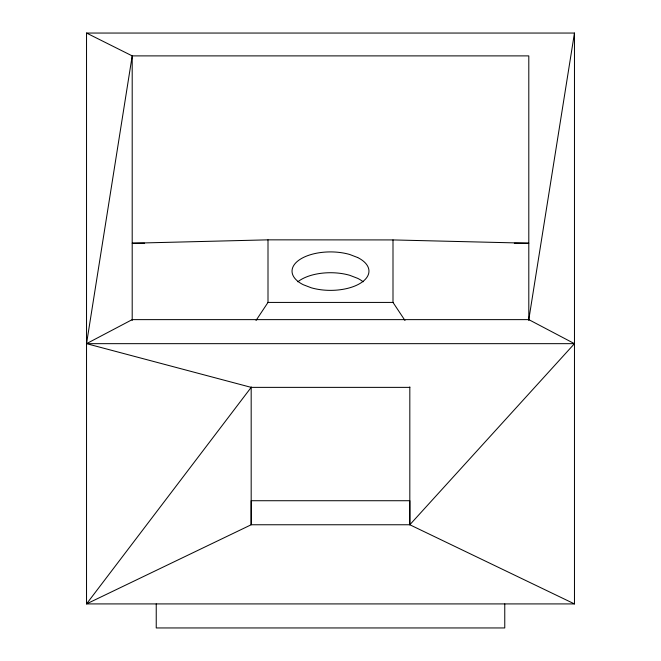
<?xml version="1.0" encoding="UTF-8"?>
<svg xmlns="http://www.w3.org/2000/svg" width="661" height="661" viewBox="0 0 661 661"><rect width="100%" height="100%" fill="white"/><g stroke="black" fill="none" stroke-linecap="round" stroke-linejoin="round"><path stroke-width="0.99" d="M574.467 603.914L409.82 524.76L409.82 500.724L251.18 500.724L251.18 524.76L86.533 603.914L86.533 33.05L574.467 33.05L574.467 603.914L86.533 603.914L251.18 387.371L409.82 387.371M251.18 386.916L251.18 524.76L409.82 524.76L574.467 343.662L528.8 319.627L574.467 33.05M256.022 320.469L268.002 302.424L268.002 239.844L392.998 239.926L528.8 243.223L514.341 243.223M268.002 239.844L132.2 243.223L144.594 243.223M268.002 302.424L392.998 302.424L404.978 320.469M528.8 319.627L132.2 319.627L86.533 343.662L132.2 55.888L86.533 33.05M574.467 343.662L86.533 343.662L251.18 387.371M528.8 320.494L528.8 55.888L132.2 55.888L132.2 320.494M504.764 603.914L504.764 627.95L156.236 627.95L156.236 603.914M409.82 386.916L409.82 524.76M392.998 239.926L392.998 302.424M297.838 281.801A38.454 19.227 0 0 1 349.727 275.298L357.692 278.355A38.454 19.227 0 0 1 363.162 281.801M357.692 257.542L349.727 254.485A38.454 19.227 0 0 0 299.987 259.426A38.454 19.227 0 0 0 303.308 284.734L311.273 287.791A38.454 19.227 0 0 0 361.013 282.842A38.454 19.227 0 0 0 357.692 257.542"/></g></svg>
